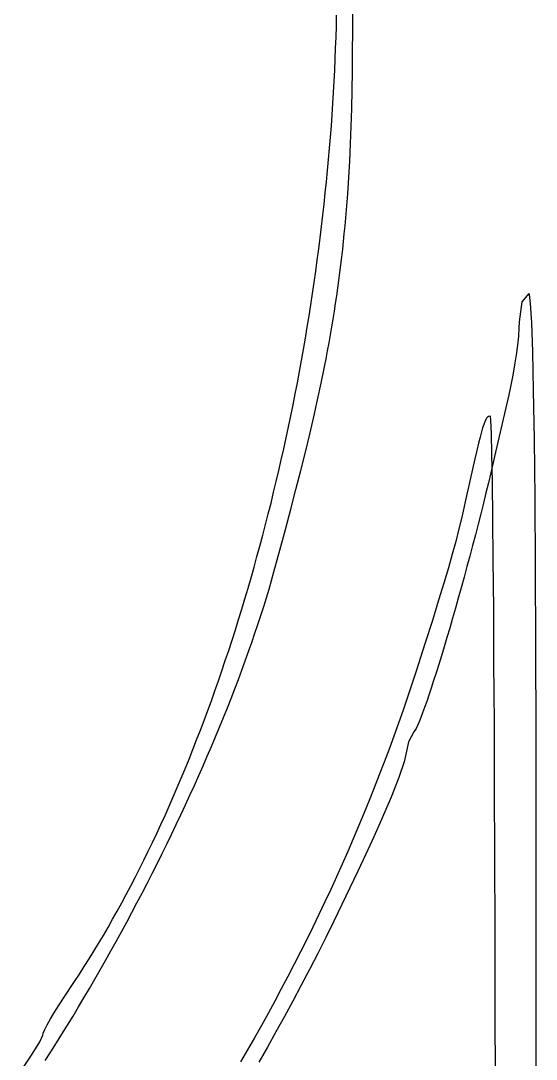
# Model space of a CAD drawing. Header units: inches. Extents: x -14 to 338, y 0 to 125.
# Drawn here: x 25.661 to 26.654, y 52.814 to 54.812 of the extents above; entities that cross this region are included whole.
import ezdxf

# ---------------------------------------------------------------- set-up
doc = ezdxf.new("R2010")
doc.units = ezdxf.units.IN
doc.layers.add('Bottom Overlay', color=54, linetype='Continuous')
doc.layers.add('Top Overlay', color=2, linetype='Continuous')

# ---------------------------------------------------------------- blocks, each defined once
blk = doc.blocks.new('IMPORTED_IMAGE_B_2')
at = {"layer": 'Bottom Overlay'}
for p, q in [((13.6758, -10.0687), (13.6759, -10.0284)), ((13.6756, -10.1076), (13.6758, -10.0687)), ((13.6758, -10.0687), (13.6758, -10.0687)), ((13.6752, -10.1453), (13.6756, -10.1076)), ((13.6756, -10.1076), (13.6756, -10.1076)), ((13.6746, -10.1818), (13.6752, -10.1453)), ((13.6752, -10.1453), (13.6752, -10.1453)), ((13.6738, -10.2173), (13.6746, -10.1818)), ((13.6746, -10.1818), (13.6746, -10.1818)), ((13.6727, -10.2517), (13.6738, -10.2173)), ((13.6738, -10.2173), (13.6738, -10.2173)), ((13.6715, -10.2853), (13.6727, -10.2517)), ((13.6727, -10.2517), (13.6727, -10.2517)), ((13.6699, -10.3181), (13.6715, -10.2853)), ((13.6715, -10.2853), (13.6715, -10.2853)), ((13.6681, -10.3501), (13.6699, -10.3181)), ((13.6699, -10.3181), (13.6699, -10.3181)), ((13.6661, -10.3816), (13.6681, -10.3501)), ((13.6681, -10.3501), (13.6681, -10.3501)), ((13.6637, -10.4126), (13.6661, -10.3816)), ((13.6661, -10.3816), (13.6661, -10.3816)), ((13.661, -10.4431), (13.6624, -10.4279)), ((13.6624, -10.4279), (13.6637, -10.4126)), ((13.6624, -10.4279), (13.6624, -10.4279)), ((13.6637, -10.4126), (13.6637, -10.4126)), ((13.6596, -10.4582), (13.661, -10.4431)), ((13.661, -10.4431), (13.661, -10.4431)), ((13.6581, -10.4733), (13.6596, -10.4582)), ((13.6596, -10.4582), (13.6596, -10.4582)), ((13.6547, -10.5033), (13.6564, -10.4883)), ((13.6564, -10.4883), (13.6581, -10.4733)), ((13.6564, -10.4883), (13.6564, -10.4883)), ((13.6581, -10.4733), (13.6581, -10.4733)), ((13.653, -10.5182), (13.6547, -10.5033)), ((13.6547, -10.5033), (13.6547, -10.5033)), ((13.6511, -10.5331), (13.653, -10.5182)), ((13.653, -10.5182), (13.653, -10.5182)), ((13.6471, -10.5629), (13.6491, -10.548)), ((13.6491, -10.548), (13.6511, -10.5331)), ((13.6491, -10.548), (13.6491, -10.548)), ((13.6511, -10.5331), (13.6511, -10.5331)), ((13.645, -10.5778), (13.6471, -10.5629)), ((13.6471, -10.5629), (13.6471, -10.5629)), ((13.6427, -10.5927), (13.645, -10.5778)), ((13.645, -10.5778), (13.645, -10.5778)), ((14.0017, -10.5893), (13.9963, -10.6276)), ((14.0146, -10.5734), (14.0017, -10.5893)), ((14.0017, -10.5893), (14.0017, -10.5893)), ((14.0159, -10.5755), (14.0146, -10.5734)), ((14.0146, -10.5734), (14.0146, -10.5734)), ((14.0182, -10.5927), (14.0159, -10.5755)), ((14.0159, -10.5755), (14.0159, -10.5755)), ((13.638, -10.6227), (13.6404, -10.6076)), ((13.6404, -10.6076), (13.6427, -10.5927)), ((13.6404, -10.6076), (13.6404, -10.6076)), ((13.6427, -10.5927), (13.6427, -10.5927)), ((14.0204, -10.6295), (14.0182, -10.5927)), ((14.0182, -10.5927), (14.0182, -10.5927)), ((13.6354, -10.6377), (13.638, -10.6227)), ((13.638, -10.6227), (13.638, -10.6227)), ((13.9963, -10.6276), (13.9959, -10.6402)), ((13.9963, -10.6276), (13.9963, -10.6276)), ((14.0224, -10.6854), (14.0204, -10.6295)), ((14.0204, -10.6295), (14.0204, -10.6295)), ((13.6328, -10.6528), (13.6354, -10.6377)), ((13.6354, -10.6377), (13.6354, -10.6377)), ((13.9959, -10.6402), (13.9948, -10.6555)), ((13.9959, -10.6402), (13.9959, -10.6402)), ((13.6273, -10.6834), (13.6301, -10.6681)), ((13.6301, -10.6681), (13.6328, -10.6528)), ((13.6301, -10.6681), (13.6301, -10.6681)), ((13.6328, -10.6528), (13.6328, -10.6528)), ((13.9948, -10.6555), (13.9929, -10.6727)), ((13.9948, -10.6555), (13.9948, -10.6555)), ((13.6243, -10.6988), (13.6273, -10.6834)), ((13.6273, -10.6834), (13.6273, -10.6834)), ((13.9905, -10.6913), (13.9875, -10.7108)), ((13.9929, -10.6727), (13.9905, -10.6913)), ((13.9905, -10.6913), (13.9905, -10.6913)), ((13.9929, -10.6727), (13.9929, -10.6727)), ((14.0241, -10.7603), (14.0224, -10.6854)), ((14.0224, -10.6854), (14.0224, -10.6854)), ((13.6213, -10.7143), (13.6243, -10.6988)), ((13.6243, -10.6988), (13.6243, -10.6988)), ((13.9875, -10.7108), (13.9841, -10.7305)), ((13.9875, -10.7108), (13.9875, -10.7108)), ((13.6149, -10.7458), (13.6213, -10.7143)), ((13.6213, -10.7143), (13.6213, -10.7143)), ((13.9841, -10.7305), (13.9803, -10.7499)), ((13.9841, -10.7305), (13.9841, -10.7305)), ((13.608, -10.7778), (13.6149, -10.7458)), ((13.6149, -10.7458), (13.6149, -10.7458)), ((13.9803, -10.7499), (13.9763, -10.7684)), ((13.9803, -10.7499), (13.9803, -10.7499)), ((13.9763, -10.7684), (13.9488, -10.887)), ((13.9763, -10.7684), (13.9763, -10.7684)), ((14.0256, -10.8544), (14.0241, -10.7603)), ((14.0241, -10.7603), (14.0241, -10.7603)), ((13.6007, -10.8106), (13.608, -10.7778)), ((13.608, -10.7778), (13.608, -10.7778)), ((13.5929, -10.8442), (13.6007, -10.8106)), ((13.6007, -10.8106), (13.6007, -10.8106)), ((13.5846, -10.8786), (13.5929, -10.8442)), ((13.5929, -10.8442), (13.5929, -10.8442)), ((14.0268, -10.9675), (14.0256, -10.8544)), ((14.0256, -10.8544), (14.0256, -10.8544)), ((13.5758, -10.9141), (13.5846, -10.8786)), ((13.5846, -10.8786), (13.5846, -10.8786)), ((13.9488, -10.887), (13.9415, -10.9185)), ((13.9488, -10.887), (13.9488, -10.887)), ((13.5665, -10.9506), (13.5758, -10.9141)), ((13.5758, -10.9141), (13.5758, -10.9141)), ((13.9415, -10.9185), (13.937, -10.9376)), ((13.9415, -10.9185), (13.9415, -10.9185)), ((13.5567, -10.9882), (13.5665, -10.9506)), ((13.5665, -10.9506), (13.5665, -10.9506)), ((13.937, -10.9376), (13.9323, -10.9572)), ((13.937, -10.9376), (13.937, -10.9376)), ((13.9323, -10.9572), (13.9274, -10.977)), ((13.9323, -10.9572), (13.9323, -10.9572)), ((14.0277, -11.0996), (14.0268, -10.9675)), ((14.0268, -10.9675), (14.0268, -10.9675)), ((13.5464, -11.0272), (13.5567, -10.9882)), ((13.5567, -10.9882), (13.5567, -10.9882)), ((13.9274, -10.977), (13.9224, -10.9971)), ((13.9274, -10.977), (13.9274, -10.977)), ((13.9224, -10.9971), (13.9173, -11.0173)), ((13.9224, -10.9971), (13.9224, -10.9971)), ((13.5355, -11.0675), (13.5464, -11.0272)), ((13.5464, -11.0272), (13.5464, -11.0272)), ((13.9173, -11.0173), (13.912, -11.0377)), ((13.9173, -11.0173), (13.9173, -11.0173)), ((13.912, -11.0377), (13.9066, -11.0582)), ((13.912, -11.0377), (13.912, -11.0377)), ((13.524, -11.1092), (13.5355, -11.0675)), ((13.5355, -11.0675), (13.5355, -11.0675)), ((13.9066, -11.0582), (13.9012, -11.0786)), ((13.9066, -11.0582), (13.9066, -11.0582)), ((13.9012, -11.0786), (13.8957, -11.099)), ((13.9012, -11.0786), (13.9012, -11.0786)), ((13.5194, -11.1256), (13.524, -11.1092)), ((13.524, -11.1092), (13.524, -11.1092)), ((13.8957, -11.099), (13.8902, -11.1193)), ((13.8957, -11.099), (13.8957, -11.099)), ((14.0285, -11.2507), (14.0277, -11.0996)), ((14.0277, -11.0996), (14.0277, -11.0996)), ((13.5146, -11.1421), (13.5194, -11.1256)), ((13.5194, -11.1256), (13.5194, -11.1256)), ((13.8902, -11.1193), (13.8846, -11.1395)), ((13.8902, -11.1193), (13.8902, -11.1193)), ((13.5095, -11.1588), (13.5146, -11.1421)), ((13.5146, -11.1421), (13.5146, -11.1421)), ((13.8846, -11.1395), (13.8791, -11.1594)), ((13.8846, -11.1395), (13.8846, -11.1395)), ((13.5043, -11.1757), (13.5095, -11.1588)), ((13.5095, -11.1588), (13.5095, -11.1588)), ((13.8791, -11.1594), (13.8735, -11.179)), ((13.8791, -11.1594), (13.8791, -11.1594)), ((13.4989, -11.1927), (13.5043, -11.1757)), ((13.5043, -11.1757), (13.5043, -11.1757)), ((13.8735, -11.179), (13.868, -11.1982)), ((13.8735, -11.179), (13.8735, -11.179)), ((13.4874, -11.2273), (13.4932, -11.21)), ((13.4932, -11.21), (13.4989, -11.1927)), ((13.4932, -11.21), (13.4932, -11.21)), ((13.4989, -11.1927), (13.4989, -11.1927)), ((13.868, -11.1982), (13.8625, -11.2171)), ((13.868, -11.1982), (13.868, -11.1982)), ((13.4814, -11.2448), (13.4874, -11.2273)), ((13.4874, -11.2273), (13.4874, -11.2273)), ((13.8625, -11.2171), (13.8571, -11.2355)), ((13.8625, -11.2171), (13.8625, -11.2171)), ((13.4752, -11.2625), (13.4814, -11.2448)), ((13.4814, -11.2448), (13.4814, -11.2448)), ((13.8571, -11.2355), (13.8518, -11.2533)), ((13.8571, -11.2355), (13.8571, -11.2355)), ((14.0289, -11.4207), (14.0285, -11.2507)), ((14.0285, -11.2507), (14.0285, -11.2507)), ((13.4688, -11.2802), (13.4752, -11.2625)), ((13.4752, -11.2625), (13.4752, -11.2625)), ((13.8466, -11.2706), (13.8414, -11.2872)), ((13.8518, -11.2533), (13.8466, -11.2706)), ((13.8466, -11.2706), (13.8466, -11.2706)), ((13.8518, -11.2533), (13.8518, -11.2533)), ((13.4622, -11.2981), (13.4688, -11.2802)), ((13.4688, -11.2802), (13.4688, -11.2802)), ((13.8414, -11.2872), (13.8365, -11.3031)), ((13.8414, -11.2872), (13.8414, -11.2872)), ((13.4555, -11.3162), (13.4622, -11.2981)), ((13.4622, -11.2981), (13.4622, -11.2981)), ((13.8365, -11.3031), (13.8316, -11.3182)), ((13.8365, -11.3031), (13.8365, -11.3031)), ((13.4486, -11.3343), (13.4555, -11.3162)), ((13.4555, -11.3162), (13.4555, -11.3162)), ((13.8316, -11.3182), (13.827, -11.3326)), ((13.8316, -11.3182), (13.8316, -11.3182)), ((13.4415, -11.3525), (13.4486, -11.3343)), ((13.4486, -11.3343), (13.4486, -11.3343)), ((13.8225, -11.346), (13.8182, -11.3585)), ((13.827, -11.3326), (13.8225, -11.346)), ((13.8225, -11.346), (13.8225, -11.346)), ((13.827, -11.3326), (13.827, -11.3326)), ((13.4269, -11.3892), (13.4343, -11.3708)), ((13.4343, -11.3708), (13.4415, -11.3525)), ((13.4343, -11.3708), (13.4343, -11.3708)), ((13.4415, -11.3525), (13.4415, -11.3525)), ((13.8142, -11.37), (13.8104, -11.3804)), ((13.8182, -11.3585), (13.8142, -11.37)), ((13.8142, -11.37), (13.8142, -11.37)), ((13.8182, -11.3585), (13.8182, -11.3585)), ((13.4193, -11.4077), (13.4269, -11.3892)), ((13.4269, -11.3892), (13.4269, -11.3892)), ((13.8069, -11.3896), (13.8036, -11.3978)), ((13.8104, -11.3804), (13.8069, -11.3896)), ((13.8069, -11.3896), (13.8069, -11.3896)), ((13.8104, -11.3804), (13.8104, -11.3804)), ((13.4116, -11.4263), (13.4193, -11.4077)), ((13.4193, -11.4077), (13.4193, -11.4077)), ((13.798, -11.4102), (13.7956, -11.4144)), ((13.8006, -11.4046), (13.798, -11.4102)), ((13.798, -11.4102), (13.798, -11.4102)), ((13.8036, -11.3978), (13.8006, -11.4046)), ((13.8006, -11.4046), (13.8006, -11.4046)), ((13.8036, -11.3978), (13.8036, -11.3978)), ((13.4037, -11.4449), (13.4116, -11.4263)), ((13.4116, -11.4263), (13.4116, -11.4263)), ((13.7937, -11.4171), (13.7829, -11.4361)), ((13.7956, -11.4144), (13.7937, -11.4171)), ((13.7937, -11.4171), (13.7937, -11.4171)), ((13.7956, -11.4144), (13.7956, -11.4144)), ((14.0291, -11.6097), (14.0289, -11.4207)), ((14.0289, -11.4207), (14.0289, -11.4207)), ((13.3957, -11.4636), (13.4037, -11.4449)), ((13.4037, -11.4449), (13.4037, -11.4449)), ((13.7829, -11.4361), (13.7784, -11.4575)), ((13.7829, -11.4361), (13.7829, -11.4361)), ((13.3875, -11.4823), (13.3957, -11.4636)), ((13.3957, -11.4636), (13.3957, -11.4636)), ((13.7784, -11.4575), (13.7746, -11.4747)), ((13.7784, -11.4575), (13.7784, -11.4575)), ((13.3792, -11.5011), (13.3875, -11.4823)), ((13.3875, -11.4823), (13.3875, -11.4823)), ((13.7746, -11.4747), (13.7645, -11.5046)), ((13.7746, -11.4747), (13.7746, -11.4747)), ((13.3708, -11.5199), (13.3792, -11.5011)), ((13.3792, -11.5011), (13.3792, -11.5011)), ((13.7645, -11.5046), (13.7496, -11.5429)), ((13.7645, -11.5046), (13.7645, -11.5046)), ((13.3622, -11.5388), (13.3708, -11.5199)), ((13.3708, -11.5199), (13.3708, -11.5199)), ((13.3535, -11.5576), (13.3622, -11.5388)), ((13.3622, -11.5388), (13.3622, -11.5388)), ((13.7496, -11.5429), (13.7313, -11.5855)), ((13.7496, -11.5429), (13.7496, -11.5429)), ((13.3447, -11.5765), (13.3535, -11.5576)), ((13.3535, -11.5576), (13.3535, -11.5576)), ((13.3358, -11.5954), (13.3447, -11.5765)), ((13.3447, -11.5765), (13.3447, -11.5765)), ((13.7313, -11.5855), (13.7163, -11.619)), ((13.7313, -11.5855), (13.7313, -11.5855)), ((13.3267, -11.6143), (13.3358, -11.5954)), ((13.3358, -11.5954), (13.3358, -11.5954)), ((14.0291, -11.8176), (14.0291, -11.6097)), ((14.0291, -11.6097), (14.0291, -11.6097)), ((13.3175, -11.6332), (13.3267, -11.6143)), ((13.3267, -11.6143), (13.3267, -11.6143)), ((13.7163, -11.619), (13.7011, -11.652)), ((13.7163, -11.619), (13.7163, -11.619)), ((13.3083, -11.6521), (13.3175, -11.6332)), ((13.3175, -11.6332), (13.3175, -11.6332)), ((13.2894, -11.6897), (13.2989, -11.6709)), ((13.2989, -11.6709), (13.3083, -11.6521)), ((13.2989, -11.6709), (13.2989, -11.6709)), ((13.3083, -11.6521), (13.3083, -11.6521)), ((13.7011, -11.652), (13.6859, -11.6848)), ((13.7011, -11.652), (13.7011, -11.652)), ((13.2798, -11.7085), (13.2894, -11.6897)), ((13.2894, -11.6897), (13.2894, -11.6897)), ((13.6859, -11.6848), (13.6705, -11.7172)), ((13.6859, -11.6848), (13.6859, -11.6848)), ((13.2701, -11.7273), (13.2798, -11.7085)), ((13.2798, -11.7085), (13.2798, -11.7085)), ((13.2603, -11.746), (13.2701, -11.7273)), ((13.2701, -11.7273), (13.2701, -11.7273)), ((13.6705, -11.7172), (13.6551, -11.7492)), ((13.6705, -11.7172), (13.6705, -11.7172)), ((13.2504, -11.7646), (13.2603, -11.746)), ((13.2603, -11.746), (13.2603, -11.746)), ((13.6551, -11.7492), (13.6396, -11.781)), ((13.6551, -11.7492), (13.6551, -11.7492)), ((13.2405, -11.7832), (13.2504, -11.7646)), ((13.2504, -11.7646), (13.2504, -11.7646)), ((13.2304, -11.8017), (13.2405, -11.7832)), ((13.2405, -11.7832), (13.2405, -11.7832)), ((13.6396, -11.781), (13.624, -11.8124)), ((13.6396, -11.781), (13.6396, -11.781)), ((13.2203, -11.8201), (13.2304, -11.8017)), ((13.2304, -11.8017), (13.2304, -11.8017)), ((13.2101, -11.8385), (13.2203, -11.8201)), ((13.2203, -11.8201), (13.2203, -11.8201)), ((13.624, -11.8124), (13.6083, -11.8435)), ((13.624, -11.8124), (13.624, -11.8124)), ((14.0288, -12.0444), (14.0291, -11.8176)), ((14.0291, -11.8176), (14.0291, -11.8176)), ((13.1999, -11.8567), (13.2101, -11.8385)), ((13.2101, -11.8385), (13.2101, -11.8385)), ((13.6083, -11.8435), (13.5925, -11.8743)), ((13.6083, -11.8435), (13.6083, -11.8435)), ((13.1896, -11.8749), (13.1999, -11.8567)), ((13.1999, -11.8567), (13.1999, -11.8567)), ((13.1792, -11.8929), (13.1896, -11.8749)), ((13.1896, -11.8749), (13.1896, -11.8749)), ((13.5925, -11.8743), (13.5766, -11.9047)), ((13.5925, -11.8743), (13.5925, -11.8743)), ((13.1582, -11.9287), (13.1687, -11.9109)), ((13.1687, -11.9109), (13.1792, -11.8929)), ((13.1687, -11.9109), (13.1687, -11.9109)), ((13.1792, -11.8929), (13.1792, -11.8929)), ((13.5766, -11.9047), (13.5605, -11.9349)), ((13.5766, -11.9047), (13.5766, -11.9047)), ((13.1477, -11.9464), (13.1582, -11.9287)), ((13.1582, -11.9287), (13.1582, -11.9287)), ((13.1371, -11.9639), (13.1477, -11.9464)), ((13.1477, -11.9464), (13.1477, -11.9464)), ((13.5605, -11.9349), (13.5443, -11.9648)), ((13.5605, -11.9349), (13.5605, -11.9349)), ((13.1264, -11.9813), (13.1371, -11.9639)), ((13.1371, -11.9639), (13.1371, -11.9639)), ((13.5443, -11.9648), (13.528, -11.9944)), ((13.5443, -11.9648), (13.5443, -11.9648)), ((13.1157, -11.9986), (13.1264, -11.9813)), ((13.1264, -11.9813), (13.1264, -11.9813)), ((13.105, -12.0157), (13.1157, -11.9986)), ((13.1157, -11.9986), (13.1157, -11.9986)), ((13.528, -11.9944), (13.5116, -12.0237)), ((13.528, -11.9944), (13.528, -11.9944)), ((13.0943, -12.0326), (13.105, -12.0157)), ((13.105, -12.0157), (13.105, -12.0157)), ((13.5116, -12.0237), (13.4951, -12.0528)), ((13.5116, -12.0237), (13.5116, -12.0237)), ((13.0835, -12.0494), (13.0943, -12.0326)), ((13.0943, -12.0326), (13.0943, -12.0326)), ((14.0283, -12.2901), (14.0288, -12.0444)), ((14.0288, -12.0444), (14.0288, -12.0444))]:
    blk.add_line(p, q, dxfattribs=at)
blk = doc.blocks.new('IMPORTED_IMAGE_B_3')
at = {"layer": 'Top Overlay'}
for p, q in [((13.6443, -10.0589), (13.6448, -10.0378)), ((13.6437, -10.0801), (13.6443, -10.0589)), ((13.6443, -10.0589), (13.6443, -10.0589)), ((13.6429, -10.1013), (13.6437, -10.0801)), ((13.6437, -10.0801), (13.6437, -10.0801)), ((13.6421, -10.1226), (13.6429, -10.1013)), ((13.6429, -10.1013), (13.6429, -10.1013)), ((13.6411, -10.1438), (13.6421, -10.1226)), ((13.6421, -10.1226), (13.6421, -10.1226)), ((13.6401, -10.1652), (13.6411, -10.1438)), ((13.6411, -10.1438), (13.6411, -10.1438)), ((13.6389, -10.1865), (13.6401, -10.1652)), ((13.6401, -10.1652), (13.6401, -10.1652)), ((13.6376, -10.2079), (13.6389, -10.1865)), ((13.6389, -10.1865), (13.6389, -10.1865)), ((13.6361, -10.2293), (13.6376, -10.2079)), ((13.6376, -10.2079), (13.6376, -10.2079)), ((13.6346, -10.2507), (13.6361, -10.2293)), ((13.6361, -10.2293), (13.6361, -10.2293)), ((13.633, -10.2722), (13.6346, -10.2507)), ((13.6346, -10.2507), (13.6346, -10.2507)), ((13.6312, -10.2937), (13.633, -10.2722)), ((13.633, -10.2722), (13.633, -10.2722)), ((13.6293, -10.3152), (13.6312, -10.2937)), ((13.6312, -10.2937), (13.6312, -10.2937)), ((13.6273, -10.3367), (13.6293, -10.3152)), ((13.6293, -10.3152), (13.6293, -10.3152)), ((13.6253, -10.3582), (13.6273, -10.3367)), ((13.6273, -10.3367), (13.6273, -10.3367)), ((13.623, -10.3797), (13.6253, -10.3582)), ((13.6253, -10.3582), (13.6253, -10.3582)), ((13.6207, -10.4013), (13.623, -10.3797)), ((13.623, -10.3797), (13.623, -10.3797)), ((13.6183, -10.4228), (13.6207, -10.4013)), ((13.6207, -10.4013), (13.6207, -10.4013)), ((13.6158, -10.4444), (13.6183, -10.4228)), ((13.6183, -10.4228), (13.6183, -10.4228)), ((13.6131, -10.4659), (13.6158, -10.4444)), ((13.6158, -10.4444), (13.6158, -10.4444)), ((13.6104, -10.4875), (13.6131, -10.4659)), ((13.6131, -10.4659), (13.6131, -10.4659)), ((13.6075, -10.509), (13.6104, -10.4875)), ((13.6104, -10.4875), (13.6104, -10.4875)), ((13.6046, -10.5306), (13.6075, -10.509)), ((13.6075, -10.509), (13.6075, -10.509)), ((13.6015, -10.5521), (13.6046, -10.5306)), ((13.6046, -10.5306), (13.6046, -10.5306)), ((13.5983, -10.5736), (13.6015, -10.5521)), ((13.6015, -10.5521), (13.6015, -10.5521)), ((13.595, -10.5951), (13.5983, -10.5736)), ((13.5983, -10.5736), (13.5983, -10.5736)), ((13.5916, -10.6166), (13.595, -10.5951)), ((13.595, -10.5951), (13.595, -10.5951)), ((13.5881, -10.6381), (13.5916, -10.6166)), ((13.5916, -10.6166), (13.5916, -10.6166)), ((13.5846, -10.6595), (13.5881, -10.6381)), ((13.5881, -10.6381), (13.5881, -10.6381)), ((13.5809, -10.6809), (13.5846, -10.6595)), ((13.5846, -10.6595), (13.5846, -10.6595)), ((13.577, -10.7023), (13.5809, -10.6809)), ((13.5809, -10.6809), (13.5809, -10.6809)), ((13.5731, -10.7237), (13.577, -10.7023)), ((13.577, -10.7023), (13.577, -10.7023)), ((13.5691, -10.745), (13.5731, -10.7237)), ((13.5731, -10.7237), (13.5731, -10.7237)), ((13.565, -10.7663), (13.5691, -10.745)), ((13.5691, -10.745), (13.5691, -10.745)), ((13.5608, -10.7876), (13.565, -10.7663)), ((13.565, -10.7663), (13.565, -10.7663)), ((13.5565, -10.8088), (13.5608, -10.7876)), ((13.5608, -10.7876), (13.5608, -10.7876)), ((13.5521, -10.8299), (13.5565, -10.8088)), ((13.5565, -10.8088), (13.5565, -10.8088)), ((13.9353, -10.8114), (13.9336, -10.8133)), ((13.9371, -10.8102), (13.9353, -10.8114)), ((13.9353, -10.8114), (13.9353, -10.8114)), ((13.941, -10.8095), (13.9371, -10.8102)), ((13.9371, -10.8102), (13.9371, -10.8102)), ((13.942, -10.8179), (13.941, -10.8095)), ((13.941, -10.8095), (13.941, -10.8095)), ((13.5476, -10.8511), (13.5521, -10.8299)), ((13.5521, -10.8299), (13.5521, -10.8299)), ((13.9259, -10.8316), (13.9236, -10.8398)), ((13.928, -10.8251), (13.9259, -10.8316)), ((13.9259, -10.8316), (13.9259, -10.8316)), ((13.93, -10.82), (13.928, -10.8251)), ((13.928, -10.8251), (13.928, -10.8251)), ((13.9318, -10.8161), (13.93, -10.82)), ((13.93, -10.82), (13.93, -10.82)), ((13.9336, -10.8133), (13.9318, -10.8161)), ((13.9318, -10.8161), (13.9318, -10.8161)), ((13.9336, -10.8133), (13.9336, -10.8133)), ((13.943, -10.8425), (13.942, -10.8179)), ((13.942, -10.8179), (13.942, -10.8179)), ((13.5429, -10.8721), (13.5476, -10.8511)), ((13.5476, -10.8511), (13.5476, -10.8511)), ((13.9209, -10.8496), (13.918, -10.8614)), ((13.9236, -10.8398), (13.9209, -10.8496)), ((13.9209, -10.8496), (13.9209, -10.8496)), ((13.9236, -10.8398), (13.9236, -10.8398)), ((13.9439, -10.8825), (13.943, -10.8425)), ((13.943, -10.8425), (13.943, -10.8425)), ((13.918, -10.8614), (13.9147, -10.8753)), ((13.918, -10.8614), (13.918, -10.8614)), ((13.5382, -10.8932), (13.5429, -10.8721)), ((13.5429, -10.8721), (13.5429, -10.8721)), ((13.911, -10.8914), (13.9021, -10.931)), ((13.9147, -10.8753), (13.911, -10.8914)), ((13.911, -10.8914), (13.911, -10.8914)), ((13.9147, -10.8753), (13.9147, -10.8753)), ((13.9448, -10.9371), (13.9439, -10.8825)), ((13.9439, -10.8825), (13.9439, -10.8825)), ((13.5334, -10.9141), (13.5382, -10.8932)), ((13.5382, -10.8932), (13.5382, -10.8932)), ((13.5285, -10.9351), (13.5334, -10.9141)), ((13.5334, -10.9141), (13.5334, -10.9141)), ((13.9021, -10.931), (13.8924, -10.9745)), ((13.9021, -10.931), (13.9021, -10.931)), ((13.5235, -10.9559), (13.5285, -10.9351)), ((13.5285, -10.9351), (13.5285, -10.9351)), ((13.9456, -11.0054), (13.9448, -10.9371)), ((13.9448, -10.9371), (13.9448, -10.9371)), ((13.5184, -10.9767), (13.5235, -10.9559)), ((13.5235, -10.9559), (13.5235, -10.9559)), ((13.5132, -10.9974), (13.5184, -10.9767)), ((13.5184, -10.9767), (13.5184, -10.9767)), ((13.8924, -10.9745), (13.8862, -11.0014)), ((13.8924, -10.9745), (13.8924, -10.9745)), ((13.5079, -11.0181), (13.5132, -10.9974)), ((13.5132, -10.9974), (13.5132, -10.9974)), ((13.8862, -11.0014), (13.8803, -11.0264)), ((13.8862, -11.0014), (13.8862, -11.0014)), ((13.9464, -11.0866), (13.9456, -11.0054)), ((13.9456, -11.0054), (13.9456, -11.0054)), ((13.5025, -11.0387), (13.5079, -11.0181)), ((13.5079, -11.0181), (13.5079, -11.0181)), ((13.8803, -11.0264), (13.8741, -11.0505)), ((13.8803, -11.0264), (13.8803, -11.0264)), ((13.497, -11.0593), (13.5025, -11.0387)), ((13.5025, -11.0387), (13.5025, -11.0387)), ((13.8741, -11.0505), (13.8675, -11.0752)), ((13.8741, -11.0505), (13.8741, -11.0505)), ((13.4914, -11.0797), (13.497, -11.0593)), ((13.497, -11.0593), (13.497, -11.0593)), ((13.4857, -11.1001), (13.4914, -11.0797)), ((13.4914, -11.0797), (13.4914, -11.0797)), ((13.8675, -11.0752), (13.86, -11.1014)), ((13.8675, -11.0752), (13.8675, -11.0752)), ((13.9472, -11.1799), (13.9464, -11.0866)), ((13.9464, -11.0866), (13.9464, -11.0866)), ((13.4799, -11.1204), (13.4857, -11.1001)), ((13.4857, -11.1001), (13.4857, -11.1001)), ((13.86, -11.1014), (13.8514, -11.1306)), ((13.86, -11.1014), (13.86, -11.1014)), ((13.4741, -11.1406), (13.4799, -11.1204)), ((13.4799, -11.1204), (13.4799, -11.1204)), ((13.8514, -11.1306), (13.8412, -11.1638)), ((13.8514, -11.1306), (13.8514, -11.1306)), ((13.4681, -11.1608), (13.4741, -11.1406)), ((13.4741, -11.1406), (13.4741, -11.1406)), ((13.4621, -11.1808), (13.4681, -11.1608)), ((13.4681, -11.1608), (13.4681, -11.1608)), ((13.8412, -11.1638), (13.8291, -11.2023)), ((13.8412, -11.1638), (13.8412, -11.1638)), ((13.4559, -11.2008), (13.4621, -11.1808)), ((13.4621, -11.1808), (13.4621, -11.1808)), ((13.9478, -11.2844), (13.9472, -11.1799)), ((13.9472, -11.1799), (13.9472, -11.1799)), ((13.4497, -11.2206), (13.4559, -11.2008)), ((13.4559, -11.2008), (13.4559, -11.2008)), ((13.8291, -11.2023), (13.8148, -11.2473)), ((13.8291, -11.2023), (13.8291, -11.2023)), ((13.4433, -11.2404), (13.4497, -11.2206)), ((13.4497, -11.2206), (13.4497, -11.2206)), ((13.4369, -11.2601), (13.4433, -11.2404)), ((13.4433, -11.2404), (13.4433, -11.2404)), ((13.8148, -11.2473), (13.7978, -11.3)), ((13.8148, -11.2473), (13.8148, -11.2473)), ((13.4304, -11.2797), (13.4369, -11.2601)), ((13.4369, -11.2601), (13.4369, -11.2601)), ((13.4238, -11.2992), (13.4304, -11.2797)), ((13.4304, -11.2797), (13.4304, -11.2797)), ((13.9485, -11.3994), (13.9478, -11.2844)), ((13.9478, -11.2844), (13.9478, -11.2844)), ((13.4171, -11.3186), (13.4238, -11.2992)), ((13.4238, -11.2992), (13.4238, -11.2992)), ((13.7978, -11.3), (13.7896, -11.3251)), ((13.7978, -11.3), (13.7978, -11.3)), ((13.4103, -11.3378), (13.4171, -11.3186)), ((13.4171, -11.3186), (13.4171, -11.3186)), ((13.7896, -11.3251), (13.7813, -11.3502)), ((13.7896, -11.3251), (13.7896, -11.3251)), ((13.4035, -11.357), (13.4103, -11.3378)), ((13.4103, -11.3378), (13.4103, -11.3378)), ((13.7813, -11.3502), (13.7727, -11.3753)), ((13.7813, -11.3502), (13.7813, -11.3502)), ((13.3965, -11.3761), (13.4035, -11.357)), ((13.4035, -11.357), (13.4035, -11.357)), ((13.3895, -11.395), (13.3965, -11.3761)), ((13.3965, -11.3761), (13.3965, -11.3761)), ((13.7727, -11.3753), (13.7639, -11.4003)), ((13.7727, -11.3753), (13.7727, -11.3753)), ((13.3824, -11.4138), (13.3895, -11.395)), ((13.3895, -11.395), (13.3895, -11.395)), ((13.7639, -11.4003), (13.755, -11.4252)), ((13.7639, -11.4003), (13.7639, -11.4003)), ((13.949, -11.5239), (13.9485, -11.3994)), ((13.9485, -11.3994), (13.9485, -11.3994)), ((13.3751, -11.4325), (13.3824, -11.4138)), ((13.3824, -11.4138), (13.3824, -11.4138)), ((13.755, -11.4252), (13.7458, -11.4501)), ((13.755, -11.4252), (13.755, -11.4252)), ((13.3605, -11.4696), (13.3678, -11.4511)), ((13.3678, -11.4511), (13.3751, -11.4325)), ((13.3678, -11.4511), (13.3678, -11.4511)), ((13.3751, -11.4325), (13.3751, -11.4325)), ((13.7458, -11.4501), (13.7365, -11.475)), ((13.7458, -11.4501), (13.7458, -11.4501)), ((13.353, -11.4879), (13.3605, -11.4696)), ((13.3605, -11.4696), (13.3605, -11.4696)), ((13.3454, -11.5061), (13.353, -11.4879)), ((13.353, -11.4879), (13.353, -11.4879)), ((13.7365, -11.475), (13.727, -11.4997)), ((13.7365, -11.475), (13.7365, -11.475)), ((13.3378, -11.5242), (13.3454, -11.5061)), ((13.3454, -11.5061), (13.3454, -11.5061)), ((13.727, -11.4997), (13.7173, -11.5245)), ((13.727, -11.4997), (13.727, -11.4997)), ((13.3301, -11.5421), (13.3378, -11.5242)), ((13.3378, -11.5242), (13.3378, -11.5242)), ((13.7173, -11.5245), (13.7075, -11.5492)), ((13.7173, -11.5245), (13.7173, -11.5245)), ((13.9495, -11.6572), (13.949, -11.5239)), ((13.949, -11.5239), (13.949, -11.5239)), ((13.3222, -11.5599), (13.3301, -11.5421)), ((13.3301, -11.5421), (13.3301, -11.5421)), ((13.7075, -11.5492), (13.6974, -11.5738)), ((13.7075, -11.5492), (13.7075, -11.5492)), ((13.3144, -11.5776), (13.3222, -11.5599)), ((13.3222, -11.5599), (13.3222, -11.5599)), ((13.3064, -11.5951), (13.3144, -11.5776)), ((13.3144, -11.5776), (13.3144, -11.5776)), ((13.6974, -11.5738), (13.6872, -11.5983)), ((13.6974, -11.5738), (13.6974, -11.5738)), ((13.2983, -11.6125), (13.3064, -11.5951)), ((13.3064, -11.5951), (13.3064, -11.5951)), ((13.6872, -11.5983), (13.6768, -11.6228)), ((13.6872, -11.5983), (13.6872, -11.5983)), ((13.282, -11.6468), (13.2902, -11.6297)), ((13.2902, -11.6297), (13.2983, -11.6125)), ((13.2902, -11.6297), (13.2902, -11.6297)), ((13.2983, -11.6125), (13.2983, -11.6125)), ((13.6768, -11.6228), (13.6662, -11.6472)), ((13.6768, -11.6228), (13.6768, -11.6228)), ((13.2737, -11.6637), (13.282, -11.6468)), ((13.282, -11.6468), (13.282, -11.6468)), ((13.6662, -11.6472), (13.6554, -11.6716)), ((13.6662, -11.6472), (13.6662, -11.6472)), ((13.2653, -11.6805), (13.2737, -11.6637)), ((13.2737, -11.6637), (13.2737, -11.6637)), ((13.9499, -11.7985), (13.9495, -11.6572)), ((13.9495, -11.6572), (13.9495, -11.6572)), ((13.2568, -11.6971), (13.2653, -11.6805)), ((13.2653, -11.6805), (13.2653, -11.6805)), ((13.6554, -11.6716), (13.6445, -11.6959)), ((13.6554, -11.6716), (13.6554, -11.6716)), ((13.2483, -11.7135), (13.2568, -11.6971)), ((13.2568, -11.6971), (13.2568, -11.6971)), ((13.6445, -11.6959), (13.6333, -11.7201)), ((13.6445, -11.6959), (13.6445, -11.6959)), ((13.231, -11.7459), (13.2397, -11.7298)), ((13.2397, -11.7298), (13.2483, -11.7135)), ((13.2397, -11.7298), (13.2397, -11.7298)), ((13.2483, -11.7135), (13.2483, -11.7135)), ((13.6333, -11.7201), (13.622, -11.7443)), ((13.6333, -11.7201), (13.6333, -11.7201)), ((13.2222, -11.7619), (13.231, -11.7459)), ((13.231, -11.7459), (13.231, -11.7459)), ((13.622, -11.7443), (13.6106, -11.7684)), ((13.622, -11.7443), (13.622, -11.7443)), ((13.2134, -11.7777), (13.2222, -11.7619)), ((13.2222, -11.7619), (13.2222, -11.7619)), ((13.6106, -11.7684), (13.5989, -11.7925)), ((13.6106, -11.7684), (13.6106, -11.7684)), ((13.2045, -11.7933), (13.2134, -11.7777)), ((13.2134, -11.7777), (13.2134, -11.7777)), ((13.1864, -11.824), (13.1955, -11.8088)), ((13.1955, -11.8088), (13.2045, -11.7933)), ((13.1955, -11.8088), (13.1955, -11.8088)), ((13.2045, -11.7933), (13.2045, -11.7933)), ((13.5989, -11.7925), (13.5871, -11.8164)), ((13.5989, -11.7925), (13.5989, -11.7925)), ((13.9502, -11.9468), (13.9499, -11.7985)), ((13.9499, -11.7985), (13.9499, -11.7985)), ((13.1772, -11.8391), (13.1864, -11.824)), ((13.1864, -11.824), (13.1864, -11.824)), ((13.5871, -11.8164), (13.5752, -11.8403)), ((13.5871, -11.8164), (13.5871, -11.8164)), ((13.168, -11.854), (13.1772, -11.8391)), ((13.1772, -11.8391), (13.1772, -11.8391)), ((13.5752, -11.8403), (13.563, -11.8641)), ((13.5752, -11.8403), (13.5752, -11.8403)), ((13.1493, -11.8833), (13.1587, -11.8687)), ((13.1587, -11.8687), (13.168, -11.854)), ((13.1587, -11.8687), (13.1587, -11.8687)), ((13.168, -11.854), (13.168, -11.854)), ((13.563, -11.8641), (13.5507, -11.8879)), ((13.563, -11.8641), (13.563, -11.8641)), ((13.1399, -11.8976), (13.1493, -11.8833)), ((13.1493, -11.8833), (13.1493, -11.8833)), ((13.5507, -11.8879), (13.5382, -11.9115)), ((13.5507, -11.8879), (13.5507, -11.8879)), ((13.12, -11.9273), (13.1399, -11.8976)), ((13.1399, -11.8976), (13.1399, -11.8976)), ((13.1103, -11.9423), (13.12, -11.9273)), ((13.12, -11.9273), (13.12, -11.9273)), ((13.5382, -11.9115), (13.5256, -11.9351)), ((13.5382, -11.9115), (13.5382, -11.9115)), ((13.1015, -11.9564), (13.1103, -11.9423)), ((13.1103, -11.9423), (13.1103, -11.9423)), ((13.5256, -11.9351), (13.5128, -11.9587)), ((13.5256, -11.9351), (13.5256, -11.9351)), ((13.9505, -12.1014), (13.9502, -11.9468)), ((13.9502, -11.9468), (13.9502, -11.9468)), ((13.0876, -11.9805), (13.0939, -11.9693)), ((13.0939, -11.9693), (13.1015, -11.9564)), ((13.0939, -11.9693), (13.0939, -11.9693)), ((13.1015, -11.9564), (13.1015, -11.9564)), ((13.5128, -11.9587), (13.4998, -11.9821)), ((13.5128, -11.9587), (13.5128, -11.9587)), ((13.0798, -11.9967), (13.0828, -11.9898)), ((13.0828, -11.9898), (13.0876, -11.9805)), ((13.0828, -11.9898), (13.0828, -11.9898)), ((13.0876, -11.9805), (13.0876, -11.9805)), ((13.4998, -11.9821), (13.4866, -12.0055)), ((13.4998, -11.9821), (13.4998, -11.9821)), ((13.0733, -12.0133), (13.0787, -12.0009)), ((13.0787, -12.0009), (13.0798, -11.9967)), ((13.0787, -12.0009), (13.0787, -12.0009)), ((13.0798, -11.9967), (13.0798, -11.9967)), ((13.4866, -12.0055), (13.4733, -12.0287)), ((13.4866, -12.0055), (13.4866, -12.0055)), ((13.0584, -12.0374), (13.0733, -12.0133)), ((13.0733, -12.0133), (13.0733, -12.0133)), ((13.4733, -12.0287), (13.4599, -12.0519)), ((13.4733, -12.0287), (13.4733, -12.0287)), ((13.0364, -12.0697), (13.0584, -12.0374)), ((13.0584, -12.0374), (13.0584, -12.0374))]:
    blk.add_line(p, q, dxfattribs=at)

msp = doc.modelspace()

# ---------------------------------------------------------------- block references
for name in ['IMPORTED_IMAGE_B_2', 'IMPORTED_IMAGE_B_3']:
    msp.add_blockref(name, (12.6249, 64.8609))

doc.saveas('drawing.dxf')
